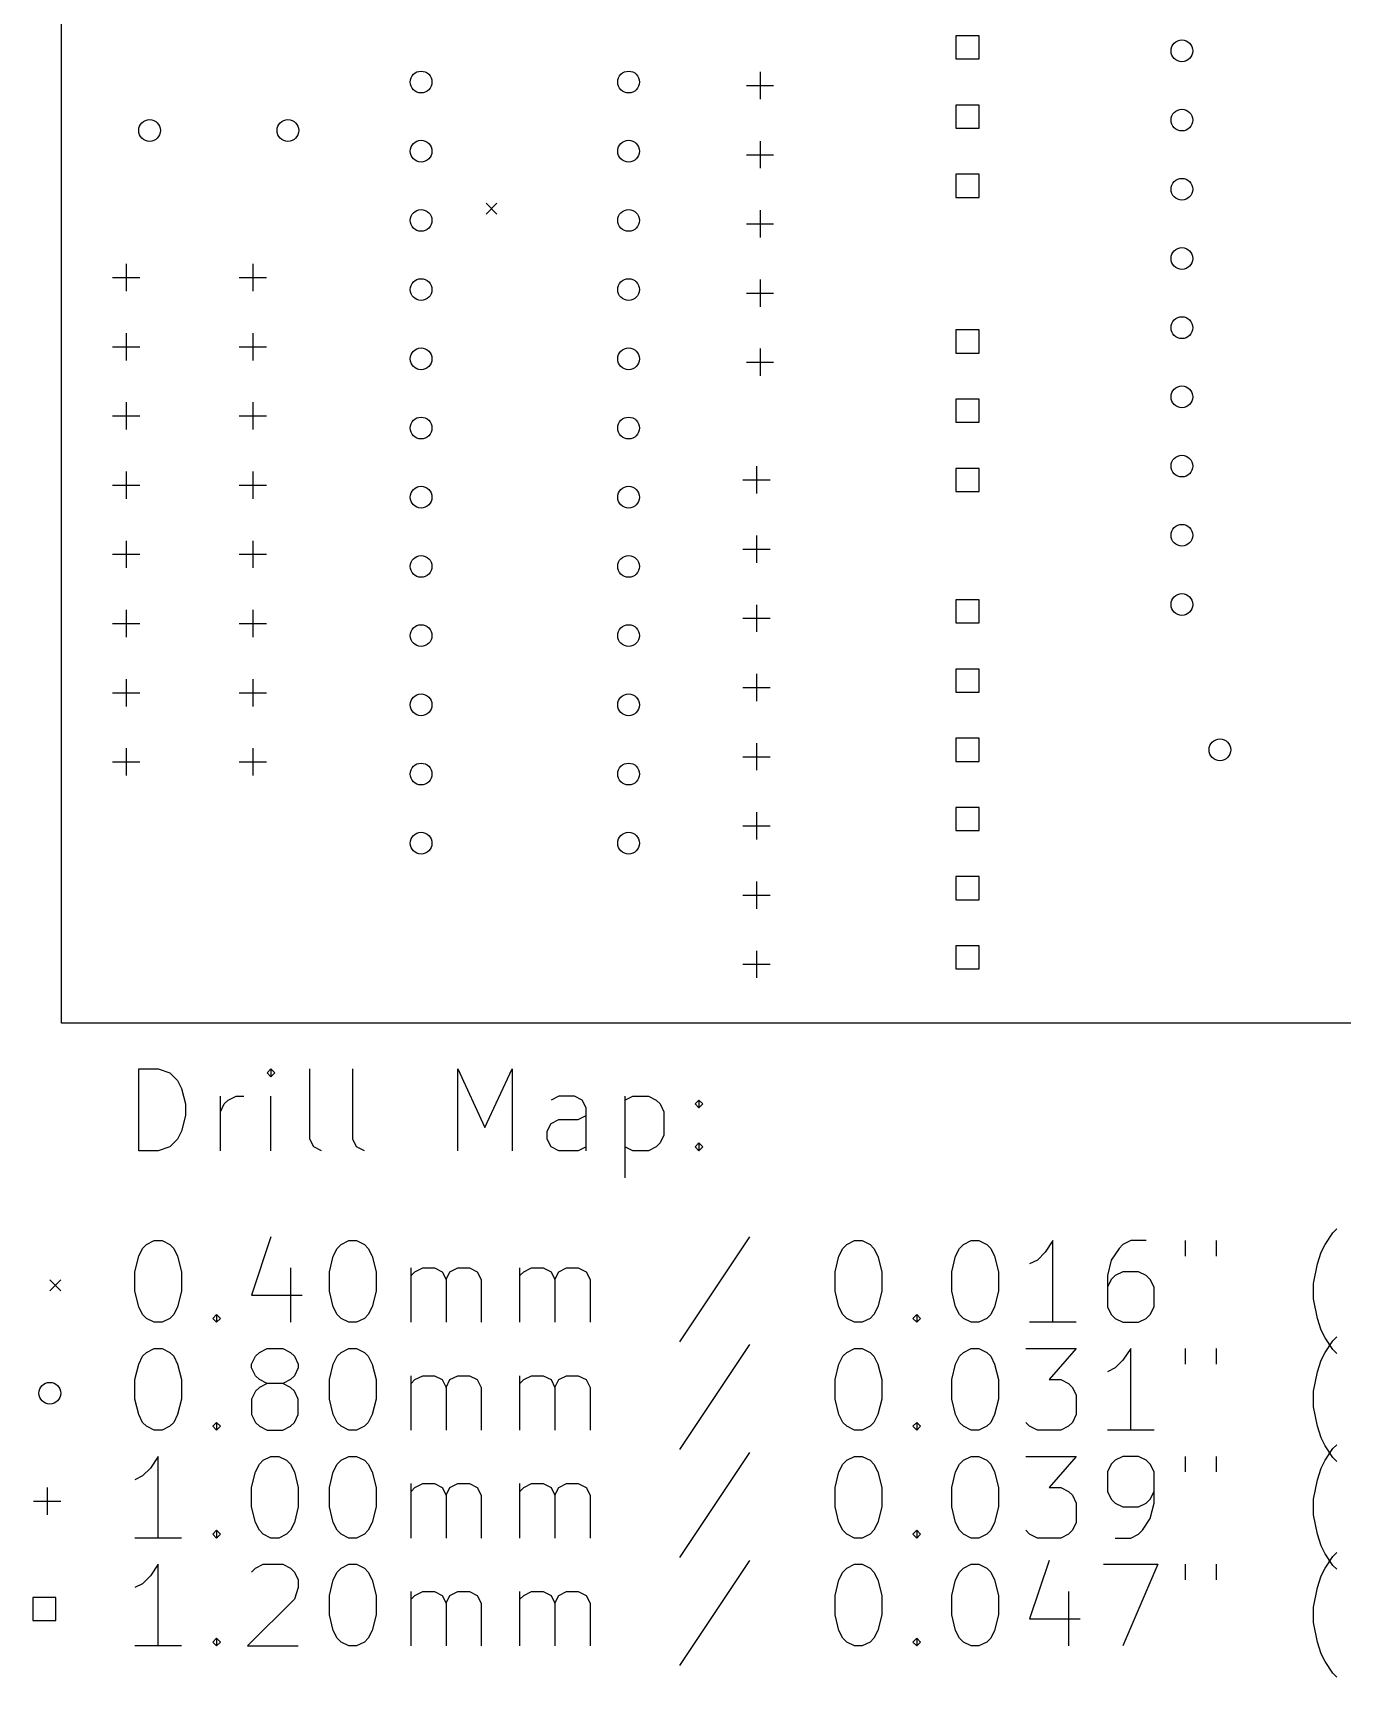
# Model space of a CAD drawing. Extents: x 112 to 211, y -166 to -44.
# Drawn here: x 112 to 160.1, y -166.2 to -105.9 of the extents above; entities that cross this region are included whole.
import ezdxf

# ---------------------------------------------------------------- set-up
doc = ezdxf.new("R2010")
doc.units = 0
doc.layers.add('BLACK', color=7, linetype='CONTINUOUS')

msp = doc.modelspace()

# ---------------------------------------------------------------- linework, layer by layer
at = {"layer": 'BLACK', "linetype": 'CONTINUOUS'}
for p, q in [((113.03, -142.24), (113.03, -44.45)), ((146.728, -106.002), (145.88, -106.002)), ((145.88, -106.002), (145.88, -106.85)), ((146.728, -106.85), (146.728, -106.002)), ((138.684, -107.323), (138.684, -108.323)), ((145.88, -106.85), (146.728, -106.85)), ((138.184, -107.823), (139.184, -107.823)), ((146.728, -108.542), (145.88, -108.542)), ((145.88, -108.542), (145.88, -109.39)), ((146.728, -109.39), (146.728, -108.542)), ((145.88, -109.39), (146.728, -109.39)), ((138.184, -110.363), (139.184, -110.363)), ((138.684, -109.863), (138.684, -110.863)), ((146.728, -111.082), (145.88, -111.082)), ((145.88, -111.082), (145.88, -111.93)), ((146.728, -111.93), (146.728, -111.082)), ((128.624, -112.144), (129.023, -112.544)), ((129.023, -112.144), (128.624, -112.544)), ((145.88, -111.93), (146.728, -111.93)), ((138.684, -112.403), (138.684, -113.403)), ((138.184, -112.903), (139.184, -112.903)), ((115.408, -114.372), (115.408, -115.372)), ((120.058, -114.372), (120.058, -115.372)), ((114.908, -114.872), (115.908, -114.872)), ((119.558, -114.872), (120.558, -114.872)), ((138.684, -114.943), (138.684, -115.943)), ((138.184, -115.443), (139.184, -115.443)), ((115.408, -116.912), (115.408, -117.912)), ((120.058, -116.912), (120.058, -117.912)), ((146.728, -116.797), (145.88, -116.797)), ((145.88, -116.797), (145.88, -117.645)), ((146.728, -117.645), (146.728, -116.797)), ((114.908, -117.412), (115.908, -117.412)), ((119.558, -117.412), (120.558, -117.412)), ((138.684, -117.483), (138.684, -118.483)), ((145.88, -117.645), (146.728, -117.645)), ((138.184, -117.983), (139.184, -117.983)), ((115.408, -119.452), (115.408, -120.452)), ((120.058, -119.452), (120.058, -120.452)), ((146.728, -119.337), (145.88, -119.337)), ((145.88, -119.337), (145.88, -120.185)), ((146.728, -120.185), (146.728, -119.337)), ((114.908, -119.952), (115.908, -119.952)), ((119.558, -119.952), (120.558, -119.952)), ((145.88, -120.185), (146.728, -120.185)), ((138.557, -121.801), (138.557, -122.801)), ((146.728, -121.877), (145.88, -121.877)), ((145.88, -121.877), (145.88, -122.725)), ((146.728, -122.725), (146.728, -121.877)), ((114.908, -122.492), (115.908, -122.492)), ((115.408, -121.992), (115.408, -122.992)), ((119.558, -122.492), (120.558, -122.492)), ((120.058, -121.992), (120.058, -122.992)), ((138.057, -122.301), (139.057, -122.301)), ((145.88, -122.725), (146.728, -122.725)), ((115.408, -124.532), (115.408, -125.532)), ((120.058, -124.532), (120.058, -125.532)), ((138.057, -124.841), (139.057, -124.841)), ((138.557, -124.341), (138.557, -125.341)), ((114.908, -125.032), (115.908, -125.032)), ((119.558, -125.032), (120.558, -125.032)), ((146.728, -126.703), (145.88, -126.703)), ((145.88, -126.703), (145.88, -127.551)), ((146.728, -127.551), (146.728, -126.703)), ((115.408, -127.072), (115.408, -128.072)), ((120.058, -127.072), (120.058, -128.072)), ((138.557, -126.881), (138.557, -127.881)), ((114.908, -127.572), (115.908, -127.572)), ((119.558, -127.572), (120.558, -127.572)), ((138.057, -127.381), (139.057, -127.381)), ((145.88, -127.551), (146.728, -127.551)), ((115.408, -129.612), (115.408, -130.612)), ((120.058, -129.612), (120.058, -130.612)), ((138.557, -129.421), (138.557, -130.421)), ((146.728, -129.243), (145.88, -129.243)), ((145.88, -129.243), (145.88, -130.091)), ((146.728, -130.091), (146.728, -129.243)), ((114.908, -130.112), (115.908, -130.112)), ((119.558, -130.112), (120.558, -130.112)), ((138.057, -129.921), (139.057, -129.921)), ((145.88, -130.091), (146.728, -130.091)), ((115.408, -132.152), (115.408, -133.152)), ((120.058, -132.152), (120.058, -133.152)), ((138.557, -131.961), (138.557, -132.961)), ((146.728, -131.783), (145.88, -131.783)), ((145.88, -131.783), (145.88, -132.631)), ((146.728, -132.631), (146.728, -131.783)), ((114.908, -132.652), (115.908, -132.652)), ((119.558, -132.652), (120.558, -132.652)), ((138.057, -132.461), (139.057, -132.461)), ((145.88, -132.631), (146.728, -132.631)), ((138.557, -134.501), (138.557, -135.501)), ((146.728, -134.323), (145.88, -134.323)), ((145.88, -134.323), (145.88, -135.171)), ((146.728, -135.171), (146.728, -134.323)), ((138.057, -135.001), (139.057, -135.001)), ((145.88, -135.171), (146.728, -135.171)), ((146.728, -136.863), (145.88, -136.863)), ((145.88, -136.863), (145.88, -137.711)), ((146.728, -137.711), (146.728, -136.863)), ((138.057, -137.541), (139.057, -137.541)), ((138.557, -137.041), (138.557, -138.041)), ((145.88, -137.711), (146.728, -137.711)), ((146.728, -139.403), (145.88, -139.403)), ((145.88, -139.403), (145.88, -140.251)), ((146.728, -140.251), (146.728, -139.403)), ((138.557, -139.581), (138.557, -140.581)), ((138.057, -140.081), (139.057, -140.081)), ((145.88, -140.251), (146.728, -140.251)), ((210.82, -142.24), (113.03, -142.24)), ((115.869, -146.922), (115.869, -143.922)), ((115.869, -143.922), (116.584, -143.922)), ((116.584, -143.922), (117.012, -144.065)), ((117.012, -144.065), (117.298, -144.351)), ((120.726, -143.922), (120.584, -144.065)), ((120.584, -144.065), (120.726, -144.208)), ((120.869, -144.065), (120.726, -143.922)), ((120.726, -143.922), (120.726, -144.208)), ((120.726, -144.208), (120.869, -144.065)), ((122.155, -146.494), (122.155, -143.922)), ((123.726, -146.494), (123.726, -143.922)), ((127.584, -146.922), (127.584, -143.922)), ((127.584, -143.922), (128.584, -146.065)), ((128.584, -146.065), (129.584, -143.922)), ((129.584, -143.922), (129.584, -146.922)), ((117.298, -144.351), (117.441, -144.636)), ((117.441, -144.636), (117.584, -145.208)), ((117.584, -145.208), (117.584, -145.636)), ((118.869, -146.922), (118.869, -144.922)), ((118.869, -145.494), (119.012, -145.208)), ((119.012, -145.208), (119.155, -145.065)), ((119.155, -145.065), (119.441, -144.922)), ((119.441, -144.922), (119.726, -144.922)), ((120.726, -146.922), (120.726, -144.922)), ((131.298, -144.922), (131.012, -145.065)), ((131.869, -144.922), (131.298, -144.922)), ((132.155, -145.065), (131.869, -144.922)), ((132.298, -145.351), (132.155, -145.065)), ((132.298, -146.922), (132.298, -145.351)), ((133.726, -144.922), (133.726, -147.922)), ((133.726, -145.065), (134.012, -144.922)), ((134.012, -144.922), (134.584, -144.922)), ((134.584, -144.922), (134.869, -145.065)), ((134.869, -145.065), (135.012, -145.208)), ((135.012, -145.208), (135.155, -145.494)), ((136.298, -145.208), (136.441, -145.065)), ((136.441, -145.351), (136.298, -145.208)), ((136.441, -145.065), (136.584, -145.208)), ((136.441, -145.065), (136.441, -145.351)), ((136.584, -145.208), (136.441, -145.351)), ((117.584, -145.636), (117.441, -146.208)), ((130.869, -146.208), (131.012, -145.922)), ((131.012, -145.922), (131.298, -145.779)), ((131.298, -145.779), (132.012, -145.779)), ((132.012, -145.779), (132.298, -145.636)), ((135.155, -145.494), (135.155, -146.351)), ((117.298, -146.494), (117.012, -146.779)), ((117.441, -146.208), (117.298, -146.494)), ((122.298, -146.779), (122.155, -146.494)), ((123.869, -146.779), (123.726, -146.494)), ((130.869, -146.494), (130.869, -146.208)), ((131.012, -146.779), (130.869, -146.494)), ((135.012, -146.636), (134.869, -146.779)), ((135.155, -146.351), (135.012, -146.636)), ((136.298, -146.779), (136.441, -146.636)), ((136.441, -146.636), (136.584, -146.779)), ((136.441, -146.636), (136.441, -146.922)), ((116.584, -146.922), (115.869, -146.922)), ((117.012, -146.779), (116.584, -146.922)), ((122.584, -146.922), (122.298, -146.779)), ((124.155, -146.922), (123.869, -146.779)), ((131.298, -146.922), (131.012, -146.779)), ((132.012, -146.922), (131.298, -146.922)), ((132.298, -146.779), (132.012, -146.922)), ((134.012, -146.922), (133.726, -146.779)), ((134.584, -146.922), (134.012, -146.922)), ((134.869, -146.779), (134.584, -146.922)), ((136.441, -146.922), (136.298, -146.779)), ((136.584, -146.779), (136.441, -146.922)), ((116.155, -150.365), (116.441, -150.222)), ((116.441, -150.222), (116.726, -150.222)), ((116.726, -150.222), (117.012, -150.365)), ((120.726, -150.079), (120.012, -152.222)), ((123.298, -150.365), (123.584, -150.222)), ((123.584, -150.222), (123.869, -150.222)), ((123.869, -150.222), (124.155, -150.365)), ((138.298, -150.079), (135.726, -153.936)), ((141.869, -150.365), (142.155, -150.222)), ((142.155, -150.222), (142.441, -150.222)), ((142.441, -150.222), (142.726, -150.365)), ((146.155, -150.365), (146.441, -150.222)), ((146.441, -150.222), (146.726, -150.222)), ((146.726, -150.222), (147.012, -150.365)), ((149.441, -150.222), (149.155, -150.651)), ((149.441, -153.222), (149.441, -150.222)), ((152.298, -150.222), (152.012, -150.365)), ((152.869, -150.222), (152.298, -150.222)), ((154.298, -150.222), (154.298, -150.794)), ((155.441, -150.222), (155.441, -150.794)), ((159.441, -150.365), (159.726, -149.936)), ((159.726, -149.936), (159.869, -149.794)), ((115.726, -151.365), (115.869, -150.794)), ((115.869, -150.794), (116.012, -150.508)), ((116.012, -150.508), (116.155, -150.365)), ((117.012, -150.365), (117.155, -150.508)), ((117.155, -150.508), (117.298, -150.794)), ((117.298, -150.794), (117.441, -151.365)), ((122.869, -151.365), (123.012, -150.794)), ((123.012, -150.794), (123.155, -150.508)), ((123.155, -150.508), (123.298, -150.365)), ((124.155, -150.365), (124.298, -150.508)), ((124.298, -150.508), (124.441, -150.794)), ((124.441, -150.794), (124.584, -151.365)), ((141.441, -151.365), (141.584, -150.794)), ((141.584, -150.794), (141.726, -150.508)), ((141.726, -150.508), (141.869, -150.365)), ((142.726, -150.365), (142.869, -150.508)), ((142.869, -150.508), (143.012, -150.794)), ((143.012, -150.794), (143.155, -151.365)), ((145.726, -151.365), (145.869, -150.794)), ((145.869, -150.794), (146.012, -150.508)), ((146.012, -150.508), (146.155, -150.365)), ((147.012, -150.365), (147.155, -150.508)), ((147.155, -150.508), (147.298, -150.794)), ((147.298, -150.794), (147.441, -151.365)), ((149.155, -150.651), (148.869, -150.936)), ((151.869, -150.508), (151.584, -150.936)), ((152.012, -150.365), (151.869, -150.508)), ((159.155, -151.079), (159.298, -150.651)), ((159.298, -150.651), (159.441, -150.365)), ((115.726, -152.079), (115.726, -151.365)), ((117.441, -151.365), (117.441, -152.079)), ((121.441, -151.222), (121.441, -153.222)), ((122.869, -152.079), (122.869, -151.365)), ((124.584, -151.365), (124.584, -152.079)), ((125.869, -153.222), (125.869, -151.222)), ((125.869, -151.508), (126.012, -151.365)), ((126.012, -151.365), (126.298, -151.222)), ((126.298, -151.222), (126.726, -151.222)), ((126.726, -151.222), (127.012, -151.365)), ((127.012, -151.365), (127.155, -151.651)), ((127.155, -151.651), (127.298, -151.365)), ((127.298, -151.365), (127.584, -151.222)), ((127.584, -151.222), (128.012, -151.222)), ((128.012, -151.222), (128.298, -151.365)), ((128.298, -151.365), (128.441, -151.651)), ((129.869, -153.222), (129.869, -151.222)), ((129.869, -151.508), (130.012, -151.365)), ((130.012, -151.365), (130.298, -151.222)), ((130.298, -151.222), (130.726, -151.222)), ((130.726, -151.222), (131.012, -151.365)), ((131.012, -151.365), (131.155, -151.651)), ((131.155, -151.651), (131.298, -151.365)), ((131.298, -151.365), (131.584, -151.222)), ((131.584, -151.222), (132.012, -151.222)), ((132.012, -151.222), (132.298, -151.365)), ((132.298, -151.365), (132.441, -151.651)), ((141.441, -152.079), (141.441, -151.365)), ((143.155, -151.365), (143.155, -152.079)), ((145.726, -152.079), (145.726, -151.365)), ((147.441, -151.365), (147.441, -152.079)), ((148.869, -150.936), (148.584, -151.079)), ((151.584, -150.936), (151.441, -151.508)), ((152.012, -151.365), (151.726, -151.508)), ((152.584, -151.365), (152.012, -151.365)), ((152.869, -151.508), (152.584, -151.365)), ((159.012, -151.794), (159.155, -151.079)), ((112.605, -151.665), (113.005, -152.065)), ((113.005, -151.665), (112.605, -152.065)), ((115.869, -152.651), (115.726, -152.079)), ((117.441, -152.079), (117.298, -152.651)), ((123.012, -152.651), (122.869, -152.079)), ((124.584, -152.079), (124.441, -152.651)), ((127.155, -151.651), (127.155, -153.222)), ((128.441, -151.651), (128.441, -153.222)), ((131.155, -151.651), (131.155, -153.222)), ((132.441, -151.651), (132.441, -153.222)), ((141.584, -152.651), (141.441, -152.079)), ((143.155, -152.079), (143.012, -152.651)), ((145.869, -152.651), (145.726, -152.079)), ((147.441, -152.079), (147.298, -152.651)), ((151.441, -151.508), (151.441, -152.651)), ((151.584, -151.651), (151.441, -151.936)), ((151.726, -151.508), (151.584, -151.651)), ((153.012, -151.651), (152.869, -151.508)), ((153.155, -151.936), (153.012, -151.651)), ((153.155, -152.651), (153.155, -151.936)), ((159.012, -152.365), (159.012, -151.794)), ((116.012, -152.936), (115.869, -152.651)), ((117.298, -152.651), (117.155, -152.936)), ((120.012, -152.222), (121.869, -152.222)), ((123.155, -152.936), (123.012, -152.651)), ((124.441, -152.651), (124.298, -152.936)), ((141.726, -152.936), (141.584, -152.651)), ((143.012, -152.651), (142.869, -152.936)), ((146.012, -152.936), (145.869, -152.651)), ((147.298, -152.651), (147.155, -152.936)), ((151.441, -152.651), (151.584, -152.936)), ((153.012, -152.936), (153.155, -152.651)), ((159.155, -153.079), (159.012, -152.365)), ((116.155, -153.079), (116.012, -152.936)), ((116.441, -153.222), (116.155, -153.079)), ((116.726, -153.222), (116.441, -153.222)), ((117.012, -153.079), (116.726, -153.222)), ((117.155, -152.936), (117.012, -153.079)), ((118.584, -153.079), (118.726, -152.936)), ((118.726, -153.222), (118.584, -153.079)), ((118.726, -152.936), (118.869, -153.079)), ((118.726, -152.936), (118.726, -153.222)), ((118.869, -153.079), (118.726, -153.222)), ((123.298, -153.079), (123.155, -152.936)), ((123.584, -153.222), (123.298, -153.079)), ((123.869, -153.222), (123.584, -153.222)), ((124.155, -153.079), (123.869, -153.222)), ((124.298, -152.936), (124.155, -153.079)), ((141.869, -153.079), (141.726, -152.936)), ((142.155, -153.222), (141.869, -153.079)), ((142.441, -153.222), (142.155, -153.222)), ((142.726, -153.079), (142.441, -153.222)), ((142.869, -152.936), (142.726, -153.079)), ((144.298, -153.079), (144.441, -152.936)), ((144.441, -153.222), (144.298, -153.079)), ((144.441, -152.936), (144.584, -153.079)), ((144.441, -152.936), (144.441, -153.222)), ((144.584, -153.079), (144.441, -153.222)), ((146.155, -153.079), (146.012, -152.936)), ((146.441, -153.222), (146.155, -153.079)), ((146.726, -153.222), (146.441, -153.222)), ((147.012, -153.079), (146.726, -153.222)), ((147.155, -152.936), (147.012, -153.079)), ((150.298, -153.222), (148.584, -153.222)), ((151.584, -152.936), (151.726, -153.079)), ((151.726, -153.079), (152.012, -153.222)), ((152.012, -153.222), (152.584, -153.222)), ((152.584, -153.222), (152.869, -153.079)), ((152.869, -153.079), (153.012, -152.936)), ((159.298, -153.508), (159.155, -153.079)), ((159.441, -153.794), (159.298, -153.508)), ((159.726, -154.222), (159.441, -153.794)), ((159.441, -154.325), (159.726, -153.896)), ((159.726, -153.896), (159.869, -153.754)), ((115.869, -154.754), (116.012, -154.468)), ((116.012, -154.468), (116.155, -154.325)), ((116.155, -154.325), (116.441, -154.182)), ((116.441, -154.182), (116.726, -154.182)), ((116.726, -154.182), (117.012, -154.325)), ((117.012, -154.325), (117.155, -154.468)), ((117.155, -154.468), (117.298, -154.754)), ((120.012, -154.754), (120.155, -154.468)), ((120.155, -154.468), (120.298, -154.325)), ((120.298, -154.325), (120.584, -154.182)), ((120.584, -154.182), (121.155, -154.182)), ((121.155, -154.182), (121.441, -154.325)), ((121.441, -154.325), (121.584, -154.468)), ((121.584, -154.468), (121.726, -154.754)), ((123.012, -154.754), (123.155, -154.468)), ((123.155, -154.468), (123.298, -154.325)), ((123.298, -154.325), (123.584, -154.182)), ((123.584, -154.182), (123.869, -154.182)), ((123.869, -154.182), (124.155, -154.325)), ((124.155, -154.325), (124.298, -154.468)), ((124.298, -154.468), (124.441, -154.754)), ((138.298, -154.039), (135.726, -157.896)), ((141.584, -154.754), (141.726, -154.468)), ((141.726, -154.468), (141.869, -154.325)), ((141.869, -154.325), (142.155, -154.182)), ((142.155, -154.182), (142.441, -154.182)), ((142.441, -154.182), (142.726, -154.325)), ((142.726, -154.325), (142.869, -154.468)), ((142.869, -154.468), (143.012, -154.754)), ((145.869, -154.754), (146.012, -154.468)), ((146.012, -154.468), (146.155, -154.325)), ((146.155, -154.325), (146.441, -154.182)), ((146.441, -154.182), (146.726, -154.182)), ((146.726, -154.182), (147.012, -154.325)), ((147.012, -154.325), (147.155, -154.468)), ((147.155, -154.468), (147.298, -154.754)), ((148.441, -154.182), (150.298, -154.182)), ((150.298, -154.182), (149.298, -155.325)), ((152.298, -154.182), (152.012, -154.611)), ((152.298, -157.182), (152.298, -154.182)), ((154.298, -154.182), (154.298, -154.754)), ((155.441, -154.182), (155.441, -154.754)), ((159.298, -154.611), (159.441, -154.325)), ((159.869, -154.365), (159.726, -154.222)), ((115.726, -155.325), (115.869, -154.754)), ((117.298, -154.754), (117.441, -155.325)), ((120.012, -154.896), (120.012, -154.754)), ((120.155, -155.182), (120.012, -154.896)), ((121.726, -154.896), (121.584, -155.182)), ((121.726, -154.754), (121.726, -154.896)), ((122.869, -155.325), (123.012, -154.754)), ((124.441, -154.754), (124.584, -155.325)), ((141.441, -155.325), (141.584, -154.754)), ((143.012, -154.754), (143.155, -155.325)), ((145.726, -155.325), (145.869, -154.754)), ((147.298, -154.754), (147.441, -155.325)), ((151.726, -154.896), (151.441, -155.039)), ((152.012, -154.611), (151.726, -154.896)), ((159.012, -155.754), (159.155, -155.039)), ((159.155, -155.039), (159.298, -154.611)), ((115.726, -156.039), (115.726, -155.325)), ((117.441, -155.325), (117.441, -156.039)), ((120.298, -155.325), (120.155, -155.182)), ((120.298, -155.611), (120.155, -155.754)), ((120.584, -155.468), (120.298, -155.325)), ((120.584, -155.468), (120.298, -155.611)), ((121.155, -155.468), (120.584, -155.468)), ((121.441, -155.325), (121.155, -155.468)), ((121.441, -155.611), (121.155, -155.468)), ((121.584, -155.182), (121.441, -155.325)), ((121.584, -155.754), (121.441, -155.611)), ((122.869, -156.039), (122.869, -155.325)), ((124.584, -155.325), (124.584, -156.039)), ((125.869, -157.182), (125.869, -155.182)), ((125.869, -155.468), (126.012, -155.325)), ((126.012, -155.325), (126.298, -155.182)), ((126.298, -155.182), (126.726, -155.182)), ((126.726, -155.182), (127.012, -155.325)), ((127.012, -155.325), (127.155, -155.611)), ((127.155, -155.611), (127.298, -155.325)), ((127.155, -155.611), (127.155, -157.182)), ((127.298, -155.325), (127.584, -155.182)), ((127.584, -155.182), (128.012, -155.182)), ((128.012, -155.182), (128.298, -155.325)), ((128.298, -155.325), (128.441, -155.611)), ((128.441, -155.611), (128.441, -157.182)), ((129.869, -157.182), (129.869, -155.182)), ((129.869, -155.468), (130.012, -155.325)), ((130.012, -155.325), (130.298, -155.182)), ((130.298, -155.182), (130.726, -155.182)), ((130.726, -155.182), (131.012, -155.325)), ((131.012, -155.325), (131.155, -155.611)), ((131.155, -155.611), (131.298, -155.325)), ((131.155, -155.611), (131.155, -157.182)), ((131.298, -155.325), (131.584, -155.182)), ((131.584, -155.182), (132.012, -155.182)), ((132.012, -155.182), (132.298, -155.325)), ((132.298, -155.325), (132.441, -155.611)), ((132.441, -155.611), (132.441, -157.182)), ((141.441, -156.039), (141.441, -155.325)), ((143.155, -155.325), (143.155, -156.039)), ((145.726, -156.039), (145.726, -155.325)), ((147.441, -155.325), (147.441, -156.039)), ((149.298, -155.325), (149.726, -155.325)), ((149.726, -155.325), (150.012, -155.468)), ((150.012, -155.468), (150.155, -155.611)), ((150.155, -155.611), (150.298, -155.896)), ((115.869, -156.611), (115.726, -156.039)), ((117.441, -156.039), (117.298, -156.611)), ((120.155, -155.754), (120.012, -156.039)), ((120.012, -156.039), (120.012, -156.611)), ((121.726, -156.039), (121.584, -155.754)), ((121.726, -156.611), (121.726, -156.039)), ((123.012, -156.611), (122.869, -156.039)), ((124.584, -156.039), (124.441, -156.611)), ((141.584, -156.611), (141.441, -156.039)), ((143.155, -156.039), (143.012, -156.611)), ((145.869, -156.611), (145.726, -156.039)), ((147.441, -156.039), (147.298, -156.611)), ((150.298, -155.896), (150.298, -156.611)), ((159.012, -156.325), (159.012, -155.754)), ((116.012, -156.896), (115.869, -156.611)), ((116.155, -157.039), (116.012, -156.896)), ((117.155, -156.896), (117.012, -157.039)), ((117.298, -156.611), (117.155, -156.896)), ((118.584, -157.039), (118.726, -156.896)), ((118.726, -156.896), (118.869, -157.039)), ((118.726, -156.896), (118.726, -157.182)), ((120.012, -156.611), (120.155, -156.896)), ((120.155, -156.896), (120.298, -157.039)), ((121.441, -157.039), (121.584, -156.896)), ((121.584, -156.896), (121.726, -156.611)), ((123.155, -156.896), (123.012, -156.611)), ((123.298, -157.039), (123.155, -156.896)), ((124.298, -156.896), (124.155, -157.039)), ((124.441, -156.611), (124.298, -156.896)), ((141.726, -156.896), (141.584, -156.611)), ((141.869, -157.039), (141.726, -156.896)), ((142.869, -156.896), (142.726, -157.039)), ((143.012, -156.611), (142.869, -156.896)), ((144.298, -157.039), (144.441, -156.896)), ((144.441, -156.896), (144.584, -157.039)), ((144.441, -156.896), (144.441, -157.182)), ((146.012, -156.896), (145.869, -156.611)), ((146.155, -157.039), (146.012, -156.896)), ((147.155, -156.896), (147.012, -157.039)), ((147.298, -156.611), (147.155, -156.896)), ((148.584, -157.039), (148.441, -156.896)), ((150.155, -156.896), (150.012, -157.039)), ((150.298, -156.611), (150.155, -156.896)), ((159.155, -157.039), (159.012, -156.325)), ((116.441, -157.182), (116.155, -157.039)), ((116.726, -157.182), (116.441, -157.182)), ((117.012, -157.039), (116.726, -157.182)), ((118.726, -157.182), (118.584, -157.039)), ((118.869, -157.039), (118.726, -157.182)), ((120.298, -157.039), (120.584, -157.182)), ((120.584, -157.182), (121.155, -157.182)), ((121.155, -157.182), (121.441, -157.039)), ((123.584, -157.182), (123.298, -157.039)), ((123.869, -157.182), (123.584, -157.182)), ((124.155, -157.039), (123.869, -157.182)), ((142.155, -157.182), (141.869, -157.039)), ((142.441, -157.182), (142.155, -157.182)), ((142.726, -157.039), (142.441, -157.182)), ((144.441, -157.182), (144.298, -157.039)), ((144.584, -157.039), (144.441, -157.182)), ((146.441, -157.182), (146.155, -157.039)), ((146.726, -157.182), (146.441, -157.182)), ((147.012, -157.039), (146.726, -157.182)), ((148.869, -157.182), (148.584, -157.039)), ((149.726, -157.182), (148.869, -157.182)), ((150.012, -157.039), (149.726, -157.182)), ((153.155, -157.182), (151.441, -157.182)), ((159.298, -157.468), (159.155, -157.039)), ((159.441, -157.754), (159.298, -157.468)), ((138.298, -157.999), (135.726, -161.856)), ((159.726, -158.182), (159.441, -157.754)), ((159.441, -158.285), (159.726, -157.856)), ((159.726, -157.856), (159.869, -157.714)), ((116.298, -158.571), (116.012, -158.856)), ((116.584, -158.142), (116.298, -158.571)), ((116.584, -161.142), (116.584, -158.142)), ((120.012, -159.285), (120.155, -158.714)), ((120.155, -158.714), (120.298, -158.428)), ((120.298, -158.428), (120.441, -158.285)), ((120.441, -158.285), (120.726, -158.142)), ((120.726, -158.142), (121.012, -158.142)), ((121.012, -158.142), (121.298, -158.285)), ((121.298, -158.285), (121.441, -158.428)), ((121.441, -158.428), (121.584, -158.714)), ((121.584, -158.714), (121.726, -159.285)), ((122.869, -159.285), (123.012, -158.714)), ((123.012, -158.714), (123.155, -158.428)), ((123.155, -158.428), (123.298, -158.285)), ((123.298, -158.285), (123.584, -158.142)), ((123.584, -158.142), (123.869, -158.142)), ((123.869, -158.142), (124.155, -158.285)), ((124.155, -158.285), (124.298, -158.428)), ((124.298, -158.428), (124.441, -158.714)), ((124.441, -158.714), (124.584, -159.285)), ((141.441, -159.285), (141.584, -158.714)), ((141.584, -158.714), (141.726, -158.428)), ((141.726, -158.428), (141.869, -158.285)), ((141.869, -158.285), (142.155, -158.142)), ((142.155, -158.142), (142.441, -158.142)), ((142.441, -158.142), (142.726, -158.285)), ((142.726, -158.285), (142.869, -158.428)), ((142.869, -158.428), (143.012, -158.714)), ((143.012, -158.714), (143.155, -159.285)), ((145.726, -159.285), (145.869, -158.714)), ((145.869, -158.714), (146.012, -158.428)), ((146.012, -158.428), (146.155, -158.285)), ((146.155, -158.285), (146.441, -158.142)), ((146.441, -158.142), (146.726, -158.142)), ((146.726, -158.142), (147.012, -158.285)), ((147.012, -158.285), (147.155, -158.428)), ((147.155, -158.428), (147.298, -158.714)), ((147.298, -158.714), (147.441, -159.285)), ((148.441, -158.142), (150.298, -158.142)), ((150.298, -158.142), (149.298, -159.285)), ((151.584, -158.428), (151.441, -158.714)), ((151.441, -158.714), (151.441, -159.428)), ((151.726, -158.285), (151.584, -158.428)), ((152.012, -158.142), (151.726, -158.285)), ((152.584, -158.142), (152.012, -158.142)), ((152.869, -158.285), (152.584, -158.142)), ((153.012, -158.428), (152.869, -158.285)), ((153.155, -158.714), (153.012, -158.428)), ((153.155, -159.856), (153.155, -158.714)), ((154.298, -158.142), (154.298, -158.714)), ((155.441, -158.142), (155.441, -158.714)), ((159.155, -158.999), (159.298, -158.571)), ((159.298, -158.571), (159.441, -158.285)), ((159.869, -158.325), (159.726, -158.182)), ((112.505, -159.285), (112.505, -160.285)), ((116.012, -158.856), (115.726, -158.999)), ((120.012, -159.999), (120.012, -159.285)), ((121.726, -159.285), (121.726, -159.999)), ((122.869, -159.999), (122.869, -159.285)), ((124.584, -159.285), (124.584, -159.999)), ((125.869, -161.142), (125.869, -159.142)), ((125.869, -159.428), (126.012, -159.285)), ((126.012, -159.285), (126.298, -159.142)), ((126.298, -159.142), (126.726, -159.142)), ((126.726, -159.142), (127.012, -159.285)), ((127.012, -159.285), (127.155, -159.571)), ((127.155, -159.571), (127.298, -159.285)), ((127.298, -159.285), (127.584, -159.142)), ((127.584, -159.142), (128.012, -159.142)), ((128.012, -159.142), (128.298, -159.285)), ((128.298, -159.285), (128.441, -159.571)), ((129.869, -161.142), (129.869, -159.142)), ((129.869, -159.428), (130.012, -159.285)), ((130.012, -159.285), (130.298, -159.142)), ((130.298, -159.142), (130.726, -159.142)), ((130.726, -159.142), (131.012, -159.285)), ((131.012, -159.285), (131.155, -159.571)), ((131.155, -159.571), (131.298, -159.285)), ((131.298, -159.285), (131.584, -159.142)), ((131.584, -159.142), (132.012, -159.142)), ((132.012, -159.142), (132.298, -159.285)), ((132.298, -159.285), (132.441, -159.571)), ((141.441, -159.999), (141.441, -159.285)), ((143.155, -159.285), (143.155, -159.999)), ((145.726, -159.999), (145.726, -159.285)), ((147.441, -159.285), (147.441, -159.999)), ((149.298, -159.285), (149.726, -159.285)), ((149.726, -159.285), (150.012, -159.428)), ((159.012, -159.714), (159.155, -158.999)), ((112.005, -159.785), (113.005, -159.785)), ((127.155, -159.571), (127.155, -161.142)), ((128.441, -159.571), (128.441, -161.142)), ((131.155, -159.571), (131.155, -161.142)), ((132.441, -159.571), (132.441, -161.142)), ((150.012, -159.428), (150.155, -159.571)), ((150.155, -159.571), (150.298, -159.856)), ((150.298, -159.856), (150.298, -160.571)), ((151.441, -159.428), (151.584, -159.714)), ((151.584, -159.714), (151.726, -159.856)), ((151.726, -159.856), (152.012, -159.999)), ((152.584, -159.999), (152.869, -159.856)), ((152.869, -159.856), (153.012, -159.714)), ((153.012, -159.714), (153.155, -159.428)), ((153.012, -160.428), (153.155, -159.856)), ((159.012, -160.285), (159.012, -159.714)), ((120.155, -160.571), (120.012, -159.999)), ((121.726, -159.999), (121.584, -160.571)), ((123.012, -160.571), (122.869, -159.999)), ((124.584, -159.999), (124.441, -160.571)), ((141.584, -160.571), (141.441, -159.999)), ((143.155, -159.999), (143.012, -160.571)), ((145.869, -160.571), (145.726, -159.999)), ((147.441, -159.999), (147.298, -160.571)), ((152.012, -159.999), (152.584, -159.999)), ((152.726, -160.856), (153.012, -160.428)), ((159.155, -160.999), (159.012, -160.285)), ((118.584, -160.999), (118.726, -160.856)), ((118.726, -161.142), (118.584, -160.999)), ((118.726, -160.856), (118.869, -160.999)), ((118.726, -160.856), (118.726, -161.142)), ((118.869, -160.999), (118.726, -161.142)), ((120.298, -160.856), (120.155, -160.571)), ((120.441, -160.999), (120.298, -160.856)), ((120.726, -161.142), (120.441, -160.999)), ((121.298, -160.999), (121.012, -161.142)), ((121.441, -160.856), (121.298, -160.999)), ((121.584, -160.571), (121.441, -160.856)), ((123.155, -160.856), (123.012, -160.571)), ((123.298, -160.999), (123.155, -160.856)), ((123.584, -161.142), (123.298, -160.999)), ((124.155, -160.999), (123.869, -161.142)), ((124.298, -160.856), (124.155, -160.999)), ((124.441, -160.571), (124.298, -160.856)), ((141.726, -160.856), (141.584, -160.571)), ((141.869, -160.999), (141.726, -160.856)), ((142.155, -161.142), (141.869, -160.999)), ((142.726, -160.999), (142.441, -161.142)), ((142.869, -160.856), (142.726, -160.999)), ((143.012, -160.571), (142.869, -160.856)), ((144.298, -160.999), (144.441, -160.856)), ((144.441, -161.142), (144.298, -160.999)), ((144.441, -160.856), (144.584, -160.999)), ((144.441, -160.856), (144.441, -161.142)), ((144.584, -160.999), (144.441, -161.142)), ((146.012, -160.856), (145.869, -160.571)), ((146.155, -160.999), (146.012, -160.856)), ((146.441, -161.142), (146.155, -160.999)), ((147.012, -160.999), (146.726, -161.142)), ((147.155, -160.856), (147.012, -160.999)), ((147.298, -160.571), (147.155, -160.856)), ((148.584, -160.999), (148.441, -160.856)), ((148.869, -161.142), (148.584, -160.999)), ((150.012, -160.999), (149.726, -161.142)), ((150.155, -160.856), (150.012, -160.999)), ((150.298, -160.571), (150.155, -160.856)), ((152.298, -161.142), (152.584, -160.999)), ((152.584, -160.999), (152.726, -160.856)), ((159.298, -161.428), (159.155, -160.999)), ((117.441, -161.142), (115.726, -161.142)), ((121.012, -161.142), (120.726, -161.142)), ((123.869, -161.142), (123.584, -161.142)), ((142.441, -161.142), (142.155, -161.142)), ((146.726, -161.142), (146.441, -161.142)), ((149.726, -161.142), (148.869, -161.142)), ((151.726, -161.142), (152.298, -161.142)), ((159.441, -161.714), (159.298, -161.428)), ((159.726, -162.142), (159.441, -161.714)), ((159.726, -161.816), (159.869, -161.674)), ((116.584, -162.102), (116.298, -162.531)), ((116.584, -165.102), (116.584, -162.102)), ((120.012, -162.388), (120.155, -162.245)), ((120.155, -162.245), (120.441, -162.102)), ((120.441, -162.102), (121.155, -162.102)), ((121.155, -162.102), (121.441, -162.245)), ((121.441, -162.245), (121.584, -162.388)), ((123.155, -162.388), (123.298, -162.245)), ((123.298, -162.245), (123.584, -162.102)), ((123.584, -162.102), (123.869, -162.102)), ((123.869, -162.102), (124.155, -162.245)), ((124.155, -162.245), (124.298, -162.388)), ((138.298, -161.959), (135.726, -165.816)), ((141.726, -162.388), (141.869, -162.245)), ((141.869, -162.245), (142.155, -162.102)), ((142.155, -162.102), (142.441, -162.102)), ((142.441, -162.102), (142.726, -162.245)), ((142.726, -162.245), (142.869, -162.388)), ((146.012, -162.388), (146.155, -162.245)), ((146.155, -162.245), (146.441, -162.102)), ((146.441, -162.102), (146.726, -162.102)), ((146.726, -162.102), (147.012, -162.245)), ((147.012, -162.245), (147.155, -162.388)), ((149.298, -161.959), (148.584, -164.102)), ((151.298, -162.102), (153.298, -162.102)), ((153.298, -162.102), (152.012, -165.102)), ((154.298, -162.102), (154.298, -162.674)), ((155.441, -162.102), (155.441, -162.674)), ((159.298, -162.531), (159.441, -162.245)), ((159.441, -162.245), (159.726, -161.816)), ((159.869, -162.285), (159.726, -162.142)), ((116.012, -162.816), (115.726, -162.959)), ((116.298, -162.531), (116.012, -162.816)), ((121.584, -162.388), (121.726, -162.674)), ((121.726, -162.674), (121.726, -162.959)), ((122.869, -163.245), (123.012, -162.674)), ((123.012, -162.674), (123.155, -162.388)), ((124.298, -162.388), (124.441, -162.674)), ((124.441, -162.674), (124.584, -163.245)), ((141.441, -163.245), (141.584, -162.674)), ((141.584, -162.674), (141.726, -162.388)), ((142.869, -162.388), (143.012, -162.674)), ((143.012, -162.674), (143.155, -163.245)), ((145.726, -163.245), (145.869, -162.674)), ((145.869, -162.674), (146.012, -162.388)), ((147.155, -162.388), (147.298, -162.674)), ((147.298, -162.674), (147.441, -163.245)), ((159.155, -162.959), (159.298, -162.531)), ((112.829, -163.321), (111.981, -163.321)), ((111.981, -163.321), (111.981, -164.169)), ((112.829, -164.169), (112.829, -163.321)), ((121.584, -163.388), (119.869, -165.102)), ((121.726, -162.959), (121.584, -163.388)), ((122.869, -163.959), (122.869, -163.245)), ((124.584, -163.245), (124.584, -163.959)), ((125.869, -165.102), (125.869, -163.102)), ((125.869, -163.388), (126.012, -163.245)), ((126.012, -163.245), (126.298, -163.102)), ((126.298, -163.102), (126.726, -163.102)), ((126.726, -163.102), (127.012, -163.245)), ((127.012, -163.245), (127.155, -163.531)), ((127.155, -163.531), (127.298, -163.245)), ((127.155, -163.531), (127.155, -165.102)), ((127.298, -163.245), (127.584, -163.102)), ((127.584, -163.102), (128.012, -163.102)), ((128.012, -163.102), (128.298, -163.245)), ((128.298, -163.245), (128.441, -163.531)), ((128.441, -163.531), (128.441, -165.102)), ((129.869, -165.102), (129.869, -163.102)), ((129.869, -163.388), (130.012, -163.245)), ((130.012, -163.245), (130.298, -163.102)), ((130.298, -163.102), (130.726, -163.102)), ((130.726, -163.102), (131.012, -163.245)), ((131.012, -163.245), (131.155, -163.531)), ((131.155, -163.531), (131.298, -163.245)), ((131.155, -163.531), (131.155, -165.102)), ((131.298, -163.245), (131.584, -163.102)), ((131.584, -163.102), (132.012, -163.102)), ((132.012, -163.102), (132.298, -163.245)), ((132.298, -163.245), (132.441, -163.531)), ((132.441, -163.531), (132.441, -165.102)), ((141.441, -163.959), (141.441, -163.245)), ((143.155, -163.245), (143.155, -163.959)), ((145.726, -163.959), (145.726, -163.245)), ((147.441, -163.245), (147.441, -163.959)), ((150.012, -163.102), (150.012, -165.102)), ((159.012, -163.674), (159.155, -162.959)), ((123.012, -164.531), (122.869, -163.959)), ((124.584, -163.959), (124.441, -164.531)), ((141.584, -164.531), (141.441, -163.959)), ((143.155, -163.959), (143.012, -164.531)), ((145.869, -164.531), (145.726, -163.959)), ((147.441, -163.959), (147.298, -164.531)), ((148.584, -164.102), (150.441, -164.102)), ((159.012, -164.245), (159.012, -163.674)), ((111.981, -164.169), (112.829, -164.169)), ((123.155, -164.816), (123.012, -164.531)), ((124.441, -164.531), (124.298, -164.816)), ((141.726, -164.816), (141.584, -164.531)), ((143.012, -164.531), (142.869, -164.816)), ((146.012, -164.816), (145.869, -164.531)), ((147.298, -164.531), (147.155, -164.816)), ((159.155, -164.959), (159.012, -164.245)), ((117.441, -165.102), (115.726, -165.102)), ((118.584, -164.959), (118.726, -164.816)), ((118.726, -165.102), (118.584, -164.959)), ((118.726, -164.816), (118.869, -164.959)), ((118.726, -164.816), (118.726, -165.102)), ((118.869, -164.959), (118.726, -165.102)), ((119.869, -165.102), (121.726, -165.102)), ((123.298, -164.959), (123.155, -164.816)), ((123.584, -165.102), (123.298, -164.959)), ((123.869, -165.102), (123.584, -165.102)), ((124.155, -164.959), (123.869, -165.102)), ((124.298, -164.816), (124.155, -164.959)), ((141.869, -164.959), (141.726, -164.816)), ((142.155, -165.102), (141.869, -164.959)), ((142.441, -165.102), (142.155, -165.102)), ((142.726, -164.959), (142.441, -165.102)), ((142.869, -164.816), (142.726, -164.959)), ((144.298, -164.959), (144.441, -164.816)), ((144.441, -165.102), (144.298, -164.959)), ((144.441, -164.816), (144.584, -164.959)), ((144.441, -164.816), (144.441, -165.102)), ((144.584, -164.959), (144.441, -165.102)), ((146.155, -164.959), (146.012, -164.816)), ((146.441, -165.102), (146.155, -164.959)), ((146.726, -165.102), (146.441, -165.102)), ((147.012, -164.959), (146.726, -165.102)), ((147.155, -164.816), (147.012, -164.959)), ((159.298, -165.388), (159.155, -164.959)), ((159.441, -165.674), (159.298, -165.388)), ((159.726, -166.102), (159.441, -165.674)), ((159.869, -166.245), (159.726, -166.102))]:
    msp.add_line(p, q, dxfattribs=at)
at = {"layer": 'BLACK'}
for centre in [(154.178, -106.553), (126.238, -107.696), (133.858, -107.696), (116.268, -109.474), (121.348, -109.474), (154.178, -109.093), (126.238, -110.236), (133.858, -110.236), (154.178, -111.633), (126.238, -112.776), (133.858, -112.776), (154.178, -114.173), (126.238, -115.316), (133.858, -115.316), (154.178, -116.713), (126.238, -117.856), (133.858, -117.856), (154.178, -119.253), (126.238, -120.396), (133.858, -120.396), (154.178, -121.793), (126.238, -122.936), (133.858, -122.936), (154.178, -124.333), (126.238, -125.476), (133.858, -125.476), (154.178, -126.873), (126.238, -128.016), (133.858, -128.016), (126.238, -130.556), (133.858, -130.556), (155.575, -132.207), (126.238, -133.096), (133.858, -133.096), (126.238, -135.636), (133.858, -135.636), (112.605, -155.825)]:
    msp.add_circle(centre, 0.4, dxfattribs=at)

doc.saveas('drawing.dxf')
